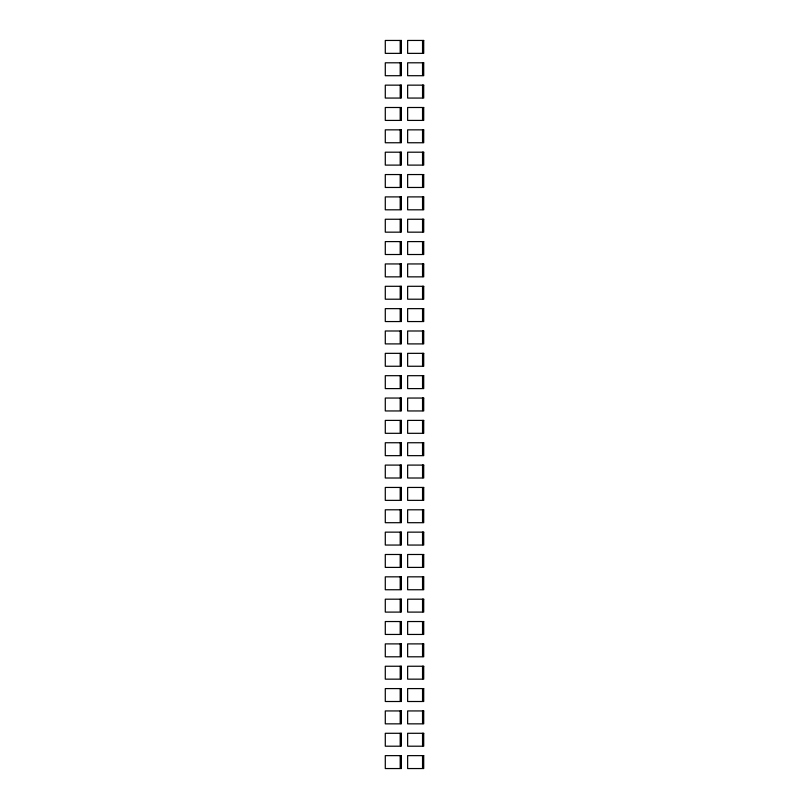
<?xml version="1.0" encoding="UTF-8"?>
<svg xmlns="http://www.w3.org/2000/svg" width="809" height="809" viewBox="0 0 809 809"><rect width="100%" height="100%" fill="white"/><g stroke="black" fill="none" stroke-linecap="round" stroke-linejoin="round"><path stroke-width="1.21" d="M400.192 40.45L385.286 40.45L385.286 53.364L400.192 53.364L400.192 40.45M401.365 40.45L400.779 40.45L400.779 53.364L401.365 53.364L401.365 40.45M422.541 40.45L407.635 40.45L407.635 53.364L422.541 53.364L422.541 40.45M423.714 40.45L423.127 40.45L423.127 53.364L423.714 53.364L423.714 40.45M400.192 62.799L385.286 62.799L385.286 75.712L400.192 75.712L400.192 62.799M401.365 62.799L400.779 62.799L400.779 75.712L401.365 75.712L401.365 62.799M422.541 62.799L407.635 62.799L407.635 75.712L422.541 75.712L422.541 62.799M423.714 62.799L423.127 62.799L423.127 75.712L423.714 75.712L423.714 62.799M400.192 85.147L385.286 85.147L385.286 98.061L400.192 98.061L400.192 85.147M401.365 85.147L400.779 85.147L400.779 98.061L401.365 98.061L401.365 85.147M422.541 85.147L407.635 85.147L407.635 98.061L422.541 98.061L422.541 85.147M423.714 85.147L423.127 85.147L423.127 98.061L423.714 98.061L423.714 85.147M400.192 107.496L385.286 107.496L385.286 120.41L400.192 120.41L400.192 107.496M401.365 107.496L400.779 107.496L400.779 120.41L401.365 120.41L401.365 107.496M422.541 107.496L407.635 107.496L407.635 120.41L422.541 120.41L422.541 107.496M423.714 107.496L423.127 107.496L423.127 120.41L423.714 120.41L423.714 107.496M400.192 129.845L385.286 129.845L385.286 142.758L400.192 142.758L400.192 129.845M401.365 129.845L400.779 129.845L400.779 142.758L401.365 142.758L401.365 129.845M422.541 129.845L407.635 129.845L407.635 142.758L422.541 142.758L422.541 129.845M423.714 129.845L423.127 129.845L423.127 142.758L423.714 142.758L423.714 129.845M400.192 152.193L385.286 152.193L385.286 165.107L400.192 165.107L400.192 152.193M401.365 152.193L400.779 152.193L400.779 165.107L401.365 165.107L401.365 152.193M422.541 152.193L407.635 152.193L407.635 165.107L422.541 165.107L422.541 152.193M423.714 152.193L423.127 152.193L423.127 165.107L423.714 165.107L423.714 152.193M400.192 174.552L385.286 174.552L385.286 187.466L400.192 187.466L400.192 174.552M401.365 174.552L400.779 174.552L400.779 187.466L401.365 187.466L401.365 174.552M422.541 174.552L407.635 174.552L407.635 187.466L422.541 187.466L422.541 174.552M423.714 174.552L423.127 174.552L423.127 187.466L423.714 187.466L423.714 174.552M400.192 196.9L385.286 196.9L385.286 209.814L400.192 209.814L400.192 196.9M401.365 196.9L400.779 196.9L400.779 209.814L401.365 209.814L401.365 196.9M422.541 196.9L407.635 196.9L407.635 209.814L422.541 209.814L422.541 196.9M423.714 196.9L423.127 196.9L423.127 209.814L423.714 209.814L423.714 196.9M400.192 219.249L385.286 219.249L385.286 232.163L400.192 232.163L400.192 219.249M401.365 219.249L400.779 219.249L400.779 232.163L401.365 232.163L401.365 219.249M422.541 219.249L407.635 219.249L407.635 232.163L422.541 232.163L422.541 219.249M423.714 219.249L423.127 219.249L423.127 232.163L423.714 232.163L423.714 219.249M400.192 241.598L385.286 241.598L385.286 254.511L400.192 254.511L400.192 241.598M401.365 241.598L400.779 241.598L400.779 254.511L401.365 254.511L401.365 241.598M422.541 241.598L407.635 241.598L407.635 254.511L422.541 254.511L422.541 241.598M423.714 241.598L423.127 241.598L423.127 254.511L423.714 254.511L423.714 241.598M400.192 263.946L385.286 263.946L385.286 276.86L400.192 276.86L400.192 263.946M401.365 263.946L400.779 263.946L400.779 276.86L401.365 276.86L401.365 263.946M422.541 263.946L407.635 263.946L407.635 276.86L422.541 276.86L422.541 263.946M423.714 263.946L423.127 263.946L423.127 276.86L423.714 276.86L423.714 263.946M400.192 286.295L385.286 286.295L385.286 299.209L400.192 299.209L400.192 286.295M401.365 286.295L400.779 286.295L400.779 299.209L401.365 299.209L401.365 286.295M422.541 286.295L407.635 286.295L407.635 299.209L422.541 299.209L422.541 286.295M423.714 286.295L423.127 286.295L423.127 299.209L423.714 299.209L423.714 286.295M400.192 308.644L385.286 308.644L385.286 321.557L400.192 321.557L400.192 308.644M401.365 308.644L400.779 308.644L400.779 321.557L401.365 321.557L401.365 308.644M422.541 308.644L407.635 308.644L407.635 321.557L422.541 321.557L422.541 308.644M423.714 308.644L423.127 308.644L423.127 321.557L423.714 321.557L423.714 308.644M400.192 330.992L385.286 330.992L385.286 343.906L400.192 343.906L400.192 330.992M401.365 330.992L400.779 330.992L400.779 343.906L401.365 343.906L401.365 330.992M422.541 330.992L407.635 330.992L407.635 343.906L422.541 343.906L422.541 330.992M423.714 330.992L423.127 330.992L423.127 343.906L423.714 343.906L423.714 330.992M400.192 353.341L385.286 353.341L385.286 366.255L400.192 366.255L400.192 353.341M401.365 353.341L400.779 353.341L400.779 366.255L401.365 366.255L401.365 353.341M422.541 353.341L407.635 353.341L407.635 366.255L422.541 366.255L422.541 353.341M423.714 353.341L423.127 353.341L423.127 366.255L423.714 366.255L423.714 353.341M400.192 375.689L385.286 375.689L385.286 388.603L400.192 388.603L400.192 375.689M401.365 375.689L400.779 375.689L400.779 388.603L401.365 388.603L401.365 375.689M422.541 375.689L407.635 375.689L407.635 388.603L422.541 388.603L422.541 375.689M423.714 375.689L423.127 375.689L423.127 388.603L423.714 388.603L423.714 375.689M400.192 398.048L385.286 398.048L385.286 410.952L400.192 410.952L400.192 398.048M401.365 398.048L400.779 398.048L400.779 410.952L401.365 410.952L401.365 398.048M422.541 398.048L407.635 398.048L407.635 410.952L422.541 410.952L422.541 398.048M423.714 398.048L423.127 398.048L423.127 410.952L423.714 410.952L423.714 398.048M400.192 420.397L385.286 420.397L385.286 433.311L400.192 433.311L400.192 420.397M401.365 420.397L400.779 420.397L400.779 433.311L401.365 433.311L401.365 420.397M422.541 420.397L407.635 420.397L407.635 433.311L422.541 433.311L422.541 420.397M423.714 420.397L423.127 420.397L423.127 433.311L423.714 433.311L423.714 420.397M400.192 442.745L385.286 442.745L385.286 455.659L400.192 455.659L400.192 442.745M401.365 442.745L400.779 442.745L400.779 455.659L401.365 455.659L401.365 442.745M422.541 442.745L407.635 442.745L407.635 455.659L422.541 455.659L422.541 442.745M423.714 442.745L423.127 442.745L423.127 455.659L423.714 455.659L423.714 442.745M400.192 465.094L385.286 465.094L385.286 478.008L400.192 478.008L400.192 465.094M401.365 465.094L400.779 465.094L400.779 478.008L401.365 478.008L401.365 465.094M422.541 465.094L407.635 465.094L407.635 478.008L422.541 478.008L422.541 465.094M423.714 465.094L423.127 465.094L423.127 478.008L423.714 478.008L423.714 465.094M400.192 487.443L385.286 487.443L385.286 500.356L400.192 500.356L400.192 487.443M401.365 487.443L400.779 487.443L400.779 500.356L401.365 500.356L401.365 487.443M422.541 487.443L407.635 487.443L407.635 500.356L422.541 500.356L422.541 487.443M423.714 487.443L423.127 487.443L423.127 500.356L423.714 500.356L423.714 487.443M400.192 509.791L385.286 509.791L385.286 522.705L400.192 522.705L400.192 509.791M401.365 509.791L400.779 509.791L400.779 522.705L401.365 522.705L401.365 509.791M422.541 509.791L407.635 509.791L407.635 522.705L422.541 522.705L422.541 509.791M423.714 509.791L423.127 509.791L423.127 522.705L423.714 522.705L423.714 509.791M400.192 532.14L385.286 532.14L385.286 545.054L400.192 545.054L400.192 532.14M401.365 532.14L400.779 532.14L400.779 545.054L401.365 545.054L401.365 532.14M422.541 532.14L407.635 532.14L407.635 545.054L422.541 545.054L422.541 532.14M423.714 532.14L423.127 532.14L423.127 545.054L423.714 545.054L423.714 532.14M400.192 554.489L385.286 554.489L385.286 567.402L400.192 567.402L400.192 554.489M401.365 554.489L400.779 554.489L400.779 567.402L401.365 567.402L401.365 554.489M422.541 554.489L407.635 554.489L407.635 567.402L422.541 567.402L422.541 554.489M423.714 554.489L423.127 554.489L423.127 567.402L423.714 567.402L423.714 554.489M400.192 576.837L385.286 576.837L385.286 589.751L400.192 589.751L400.192 576.837M401.365 576.837L400.779 576.837L400.779 589.751L401.365 589.751L401.365 576.837M422.541 576.837L407.635 576.837L407.635 589.751L422.541 589.751L422.541 576.837M423.714 576.837L423.127 576.837L423.127 589.751L423.714 589.751L423.714 576.837M400.192 599.186L385.286 599.186L385.286 612.1L400.192 612.1L400.192 599.186M401.365 599.186L400.779 599.186L400.779 612.1L401.365 612.1L401.365 599.186M422.541 599.186L407.635 599.186L407.635 612.1L422.541 612.1L422.541 599.186M423.714 599.186L423.127 599.186L423.127 612.1L423.714 612.1L423.714 599.186M400.192 621.534L385.286 621.534L385.286 634.448L400.192 634.448L400.192 621.534M401.365 621.534L400.779 621.534L400.779 634.448L401.365 634.448L401.365 621.534M422.541 621.534L407.635 621.534L407.635 634.448L422.541 634.448L422.541 621.534M423.714 621.534L423.127 621.534L423.127 634.448L423.714 634.448L423.714 621.534M400.192 643.893L385.286 643.893L385.286 656.807L400.192 656.807L400.192 643.893M401.365 643.893L400.779 643.893L400.779 656.807L401.365 656.807L401.365 643.893M422.541 643.893L407.635 643.893L407.635 656.807L422.541 656.807L422.541 643.893M423.714 643.893L423.127 643.893L423.127 656.807L423.714 656.807L423.714 643.893M400.192 666.242L385.286 666.242L385.286 679.155L400.192 679.155L400.192 666.242M401.365 666.242L400.779 666.242L400.779 679.155L401.365 679.155L401.365 666.242M422.541 666.242L407.635 666.242L407.635 679.155L422.541 679.155L422.541 666.242M423.714 666.242L423.127 666.242L423.127 679.155L423.714 679.155L423.714 666.242M400.192 688.59L385.286 688.59L385.286 701.504L400.192 701.504L400.192 688.59M401.365 688.59L400.779 688.59L400.779 701.504L401.365 701.504L401.365 688.59M422.541 688.59L407.635 688.59L407.635 701.504L422.541 701.504L422.541 688.59M423.714 688.59L423.127 688.59L423.127 701.504L423.714 701.504L423.714 688.59M400.192 710.939L385.286 710.939L385.286 723.853L400.192 723.853L400.192 710.939M401.365 710.939L400.779 710.939L400.779 723.853L401.365 723.853L401.365 710.939M422.541 710.939L407.635 710.939L407.635 723.853L422.541 723.853L422.541 710.939M423.714 710.939L423.127 710.939L423.127 723.853L423.714 723.853L423.714 710.939M400.192 733.288L385.286 733.288L385.286 746.201L400.192 746.201L400.192 733.288M401.365 733.288L400.779 733.288L400.779 746.201L401.365 746.201L401.365 733.288M422.541 733.288L407.635 733.288L407.635 746.201L422.541 746.201L422.541 733.288M423.714 733.288L423.127 733.288L423.127 746.201L423.714 746.201L423.714 733.288M400.192 755.636L385.286 755.636L385.286 768.55L400.192 768.55L400.192 755.636M401.365 755.636L400.779 755.636L400.779 768.55L401.365 768.55L401.365 755.636M422.541 755.636L407.635 755.636L407.635 768.55L422.541 768.55L422.541 755.636M423.714 755.636L423.127 755.636L423.127 768.55L423.714 768.55L423.714 755.636"/></g></svg>
